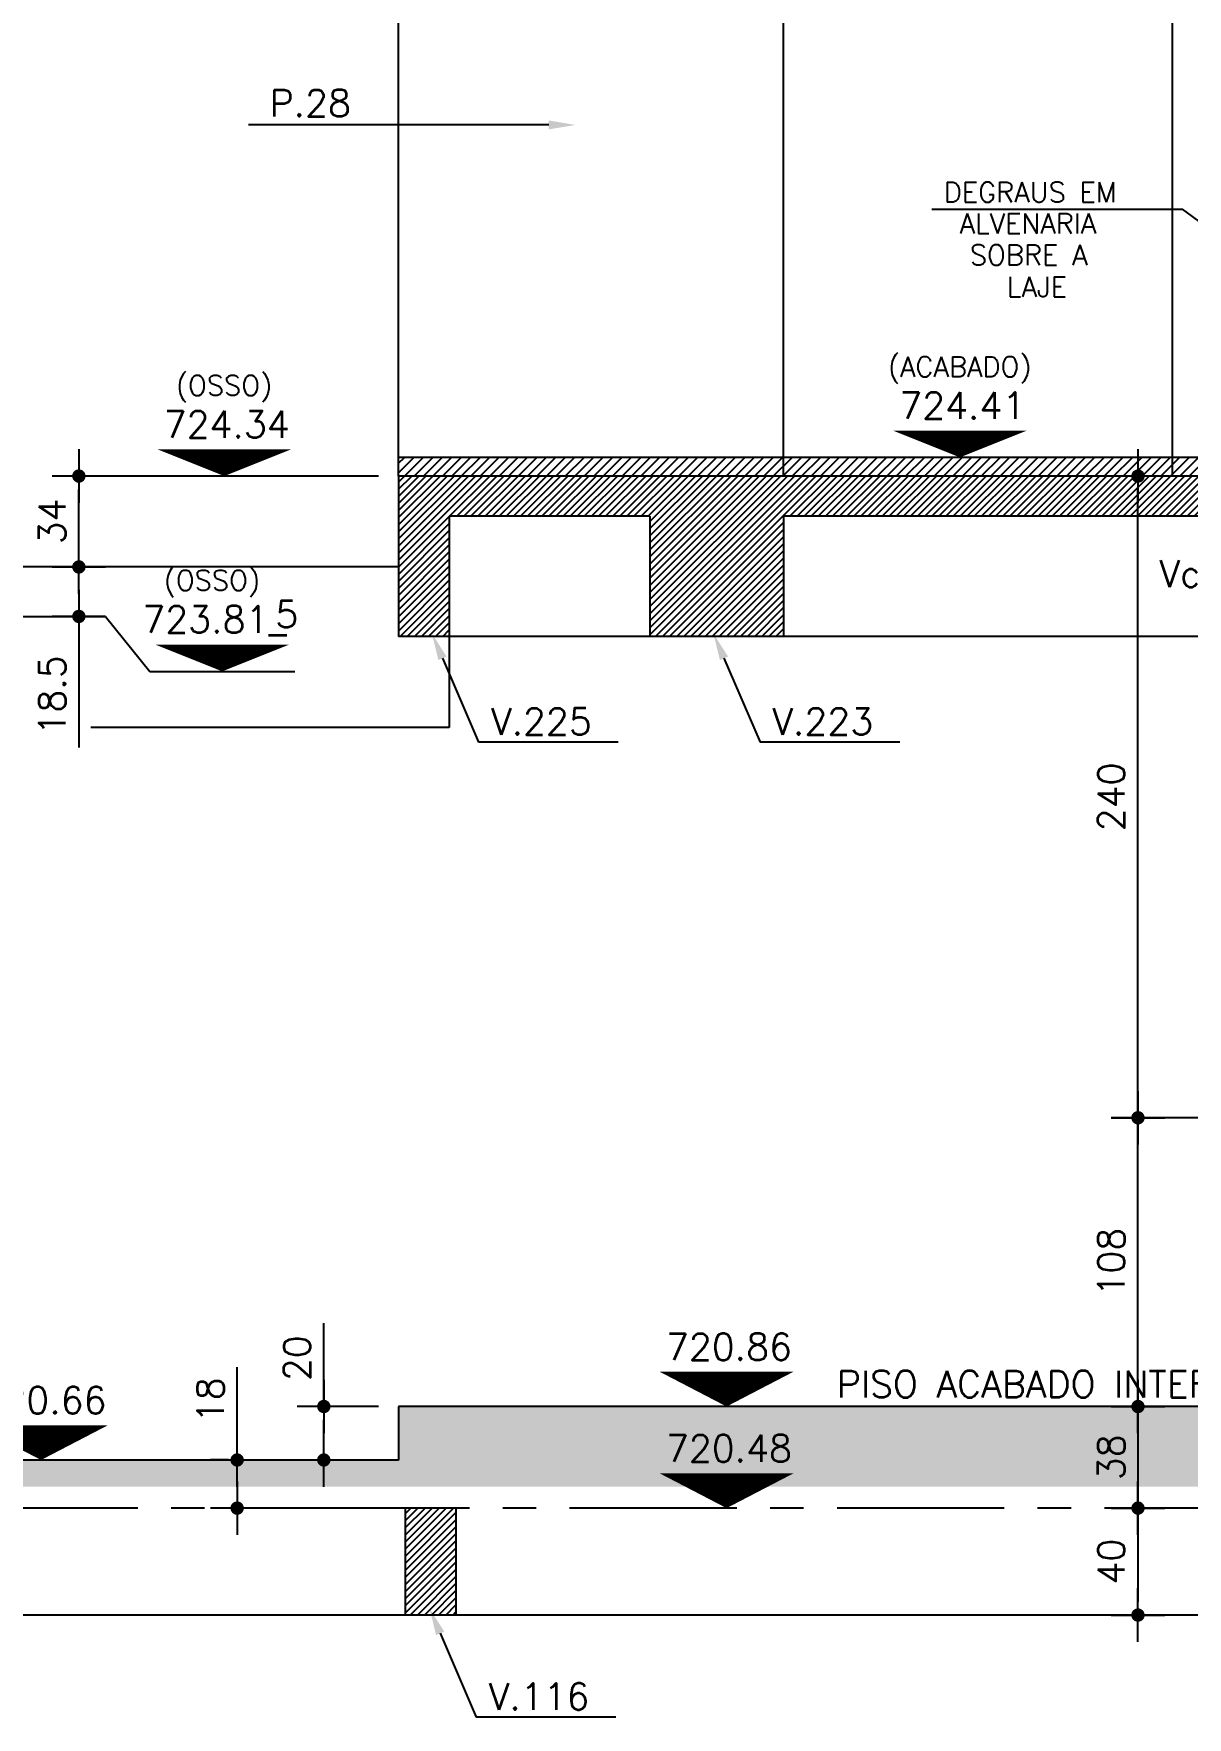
# Model space of a CAD drawing. Header units: inches. Extents: x 0 to 5940, y 0 to 4205.
# Drawn here: x 2174 to 2606, y 2487 to 3116 of the extents above; entities that cross this region are included whole.
import ezdxf
from ezdxf.enums import TextEntityAlignment as Align

# ---------------------------------------------------------------- set-up
doc = ezdxf.new("R2010")
doc.units = ezdxf.units.IN
doc.header["$LTSCALE"] = 50
doc.header["$MEASUREMENT"] = 0
doc.linetypes.add('CENTER', pattern=[2, 1.25, -0.25, 0.25, -0.25])
for name, color, linetype in [('CORTES', 2, 'Continuous'), ('COTA', 6, 'Continuous'), ('NIVEL', 3, 'Continuous'), ('TEXTO', 3, 'Continuous')]:
    doc.layers.add(name, color=color, linetype=linetype)
doc.styles.add('ROMANS', font='romans.shx')
doc.dimstyles.new('COTA_50', dxfattribs={"dimscale": 5, "dimtxt": 2, "dimasz": 1, "dimexe": 2, "dimexo": 1.5, "dimgap": 1, "dimtad": 1, "dimzin": 12, "dimdsep": 46, "dimtxsty": 'ROMANS', "dimblk1": 'COTA', "dimblk2": 'COTA', "dimsah": 1, "dimcen": -4, "dimdle": 1.5, "dimclrd": 6, "dimclre": 6, "dimclrt": 3, "dimadec": 0, "dimazin": 0, "dimtfac": 1, "dimtofl": 0, "dimtmove": 0, "dimatfit": 3, "dimldrblk": 'COTA', "dimfxl": 1, "dimtolj": 1, "dimtzin": 12, "dimarcsym": 0})

# ---------------------------------------------------------------- blocks, each defined once
blk = doc.blocks.new('COTA')
at = {"layer": 'COTA'}
for p, q in [((0, -2), (0, 2)), ((2, 0), (-2, 0))]:
    blk.add_line(p, q, dxfattribs=at)
at = {"layer": 'COTA', "const_width": 0.5}
blk.add_lwpolyline([(-0.25, 0, 1), (0.25, 0, 1)], format="xyb", close=True, dxfattribs=at)
blk = doc.blocks.new('*D4')
at = {"layer": 'COTA', "color": 6, "lineweight": -2, "transparency": 16777216}
for p, q in [((2303.19, 2950.78), (2181.16, 2950.78)), ((2191.16, 2921.78), (2191.16, 2945.78)), ((2204.28, 2916.78), (2181.16, 2916.78))]:
    blk.add_line(p, q, dxfattribs=at)
at = {"layer": 'Defpoints', "color": 0, "transparency": 16777216}
for p in [(2191.16, 2950.78), (2310.69, 2950.78), (2211.78, 2916.78)]:
    blk.add_point(p, dxfattribs=at)
at = {"layer": 'COTA', "color": 6, "lineweight": -2, "transparency": 16777216, "xscale": 5, "yscale": 5, "zscale": 5}
for p, rotation in [((2191.16, 2950.78), 90), ((2191.16, 2916.78), 270)]:
    blk.add_blockref('COTA', p, dxfattribs=dict(at, rotation=rotation))
at = {"layer": 'COTA', "color": 3, "transparency": 16777216, "insert": (2181.16, 2933.78), "char_height": 10, "attachment_point": 5, "rotation": 90, "style": 'ROMANS'}
blk.add_mtext('\\A1;34', dxfattribs=at)
blk = doc.blocks.new('*D5')
at = {"layer": 'COTA', "color": 6, "lineweight": -2, "transparency": 16777216}
for p, q in [((2191.16, 2921.78), (2191.16, 2926.78)), ((2184.75, 2916.78), (2201.16, 2916.78)), ((2131.69, 2898.28), (2201.16, 2898.28)), ((2191.16, 2893.28), (2191.16, 2849.23))]:
    blk.add_line(p, q, dxfattribs=at)
at = {"layer": 'Defpoints', "color": 0, "transparency": 16777216}
for p in [(2177.25, 2916.78), (2124.19, 2898.28), (2191.16, 2898.28)]:
    blk.add_point(p, dxfattribs=at)
at = {"layer": 'COTA', "color": 6, "lineweight": -2, "transparency": 16777216, "xscale": 5, "yscale": 5, "zscale": 5}
for p, rotation in [((2191.16, 2916.78), 270), ((2191.16, 2898.28), 90)]:
    blk.add_blockref('COTA', p, dxfattribs=dict(at, rotation=rotation))
at = {"layer": 'COTA', "color": 3, "transparency": 16777216, "insert": (2181.16, 2868.75), "char_height": 10, "attachment_point": 5, "rotation": 90, "style": 'ROMANS'}
blk.add_mtext('\\A1;18.5', dxfattribs=at)
blk = doc.blocks.new('*D11')
at = {"layer": 'COTA', "color": 6, "lineweight": -2, "transparency": 16777216}
for p, q in [((2585.54, 2602.78), (2577.23, 2602.78)), ((2587.23, 2597.78), (2587.23, 2569.78)), ((2585.54, 2564.78), (2577.23, 2564.78))]:
    blk.add_line(p, q, dxfattribs=at)
at = {"layer": 'Defpoints', "color": 0, "transparency": 16777216}
for p in [(2593.04, 2602.78), (2587.23, 2564.78), (2593.04, 2564.78)]:
    blk.add_point(p, dxfattribs=at)
at = {"layer": 'COTA', "color": 6, "lineweight": -2, "transparency": 16777216, "xscale": 5, "yscale": 5, "zscale": 5}
for p, rotation in [((2587.23, 2602.78), 90), ((2587.23, 2564.78), 270)]:
    blk.add_blockref('COTA', p, dxfattribs=dict(at, rotation=rotation))
at = {"layer": 'COTA', "color": 3, "transparency": 16777216, "insert": (2577.23, 2583.78), "char_height": 10, "attachment_point": 5, "rotation": 90, "style": 'ROMANS'}
blk.add_mtext('\\A1;38', dxfattribs=at)
blk = doc.blocks.new('*D15')
at = {"layer": 'COTA', "color": 6, "lineweight": -2, "transparency": 16777216}
for p, q in [((2589.34, 2564.78), (2577.23, 2564.78)), ((2587.23, 2559.78), (2587.23, 2529.78)), ((2589.34, 2524.78), (2577.23, 2524.78))]:
    blk.add_line(p, q, dxfattribs=at)
at = {"layer": 'Defpoints', "color": 0, "transparency": 16777216}
for p in [(2596.84, 2564.78), (2587.23, 2524.78), (2596.84, 2524.78)]:
    blk.add_point(p, dxfattribs=at)
at = {"layer": 'COTA', "color": 6, "lineweight": -2, "transparency": 16777216, "xscale": 5, "yscale": 5, "zscale": 5}
for p, rotation in [((2587.23, 2564.78), 90), ((2587.23, 2524.78), 270)]:
    blk.add_blockref('COTA', p, dxfattribs=dict(at, rotation=rotation))
at = {"layer": 'COTA', "color": 3, "transparency": 16777216, "insert": (2577.23, 2544.78), "char_height": 10, "attachment_point": 5, "rotation": 90, "style": 'ROMANS'}
blk.add_mtext('\\A1;40', dxfattribs=at)
blk = doc.blocks.new('*D32')
at = {"layer": 'COTA', "color": 6, "lineweight": -2, "transparency": 16777216}
for p, q in [((2729.69, 2710.78), (2577.23, 2710.78)), ((2587.23, 2607.78), (2587.23, 2705.78)), ((2592.61, 2602.78), (2577.23, 2602.78))]:
    blk.add_line(p, q, dxfattribs=at)
at = {"layer": 'Defpoints', "color": 0, "transparency": 16777216}
for p in [(2587.23, 2710.78), (2737.19, 2710.78), (2600.11, 2602.78)]:
    blk.add_point(p, dxfattribs=at)
at = {"layer": 'COTA', "color": 6, "lineweight": -2, "transparency": 16777216, "xscale": 5, "yscale": 5, "zscale": 5}
for p, rotation in [((2587.23, 2710.78), 90), ((2587.23, 2602.78), 270)]:
    blk.add_blockref('COTA', p, dxfattribs=dict(at, rotation=rotation))
at = {"layer": 'COTA', "color": 3, "transparency": 16777216, "insert": (2577.23, 2656.78), "char_height": 10, "attachment_point": 5, "rotation": 90, "style": 'ROMANS'}
blk.add_mtext('\\A1;108', dxfattribs=at)
blk = doc.blocks.new('*D33')
at = {"layer": 'COTA', "color": 6, "lineweight": -2, "transparency": 16777216}
for p, q in [((2593.98, 2950.78), (2577.23, 2950.78)), ((2587.23, 2715.78), (2587.23, 2945.78)), ((2729.69, 2710.78), (2577.23, 2710.78))]:
    blk.add_line(p, q, dxfattribs=at)
at = {"layer": 'Defpoints', "color": 0, "transparency": 16777216}
for p in [(2587.23, 2950.78), (2601.48, 2950.78), (2737.19, 2710.78)]:
    blk.add_point(p, dxfattribs=at)
at = {"layer": 'COTA', "color": 6, "lineweight": -2, "transparency": 16777216, "xscale": 5, "yscale": 5, "zscale": 5}
for p, rotation in [((2587.23, 2950.78), 90), ((2587.23, 2710.78), 270)]:
    blk.add_blockref('COTA', p, dxfattribs=dict(at, rotation=rotation))
at = {"layer": 'COTA', "color": 3, "transparency": 16777216, "insert": (2577.23, 2830.78), "char_height": 10, "attachment_point": 5, "rotation": 90, "style": 'ROMANS'}
blk.add_mtext('\\A1;240', dxfattribs=at)
blk = doc.blocks.new('*D189')
at = {"layer": 'COTA', "color": 6, "lineweight": -2, "transparency": 16777216}
for p, q in [((2282.76, 2602.78), (2282.76, 2633.97)), ((2303.19, 2602.78), (2272.76, 2602.78)), ((2282.76, 2587.78), (2282.76, 2597.78)), ((2287.95, 2582.78), (2292.76, 2582.78))]:
    blk.add_line(p, q, dxfattribs=at)
at = {"layer": 'Defpoints', "color": 0, "transparency": 16777216}
for p in [(2282.76, 2602.78), (2310.69, 2602.78), (2280.45, 2582.78)]:
    blk.add_point(p, dxfattribs=at)
at = {"layer": 'COTA', "color": 6, "lineweight": -2, "transparency": 16777216, "xscale": 5, "yscale": 5, "zscale": 5}
for p, rotation in [((2282.76, 2602.78), 90), ((2282.76, 2582.78), 270)]:
    blk.add_blockref('COTA', p, dxfattribs=dict(at, rotation=rotation))
at = {"layer": 'COTA', "color": 3, "transparency": 16777216, "insert": (2272.76, 2620.87), "char_height": 10, "attachment_point": 5, "rotation": 90, "style": 'ROMANS'}
blk.add_mtext('\\A1;20', dxfattribs=at)
blk = doc.blocks.new('*D190')
at = {"layer": 'COTA', "color": 6, "lineweight": -2, "transparency": 16777216}
for p, q in [((2250.35, 2587.78), (2250.35, 2617.54)), ((2247.09, 2582.78), (2240.35, 2582.78)), ((2247.09, 2564.78), (2240.35, 2564.78)), ((2250.35, 2559.78), (2250.35, 2554.78))]:
    blk.add_line(p, q, dxfattribs=at)
at = {"layer": 'Defpoints', "color": 0, "transparency": 16777216}
for p in [(2250.35, 2582.78), (2254.59, 2582.78), (2254.59, 2564.78)]:
    blk.add_point(p, dxfattribs=at)
at = {"layer": 'COTA', "color": 6, "lineweight": -2, "transparency": 16777216, "xscale": 5, "yscale": 5, "zscale": 5}
for p, rotation in [((2250.35, 2582.78), 270), ((2250.35, 2564.78), 90)]:
    blk.add_blockref('COTA', p, dxfattribs=dict(at, rotation=rotation))
at = {"layer": 'COTA', "color": 3, "transparency": 16777216, "insert": (2240.35, 2605.16), "char_height": 10, "attachment_point": 5, "rotation": 90, "style": 'ROMANS'}
blk.add_mtext('\\A1;18', dxfattribs=at)

msp = doc.modelspace()

# ---------------------------------------------------------------- hatches: boundary and pattern name
at = {"transparency": 33554687}
h = msp.add_hatch(dxfattribs=at)
h.set_pattern_fill('ANSI31', color=256, style=0)
h.paths.add_polyline_path([(2569.732, 2806.525), (2569.732, 2851.525), (2584.732, 2851.525), (2584.732, 2806.525)], flags=9)
h = msp.add_hatch(dxfattribs=at)
h.set_pattern_fill('ANSI31', color=256, style=0)
h.paths.add_polyline_path([(2569.732, 2634.24), (2569.732, 2677.811), (2584.732, 2677.811), (2584.732, 2634.24)], flags=9)
at = {"layer": 'CORTES'}
h = msp.add_hatch(dxfattribs=at)
h.set_pattern_fill('ANSI31', color=253, scale=20)
h.set_pattern_definition([(45, (-30174.3598, 13699.4953), (-1.76776695, 1.76776695), [])])
h.paths.add_polyline_path([(2741.19, 2957.775), (2310.69, 2957.775), (2310.69, 2950.775), (2741.19, 2950.775)])
h = msp.add_hatch(dxfattribs=at)
h.set_pattern_fill('ANSI31', color=252, scale=15)
h.set_pattern_definition([(45, (-30174.3598, 10150.6884), (-1.32582521, 1.32582521), [])])
h.paths.add_polyline_path([(2737.19, 2935.775), (2737.19, 2910.775), (2756.19, 2910.775), (2756.19, 2950.775), (2310.69, 2950.775), (2310.69, 2890.775), (2329.69, 2890.775), (2329.69, 2935.775), (2404.69, 2935.775), (2404.69, 2890.775), (2454.69, 2890.775), (2454.69, 2935.775)])
h = msp.add_hatch(dxfattribs=at)
h.set_pattern_fill('ANSI38', color=253, scale=35)
h.paths.add_polyline_path([(2996.69, 2602.775), (2310.69, 2602.775), (2310.69, 2582.775), (2124.19, 2582.775), (2124.19, 2602.775), (2025.656, 2602.775), (2025.656, 2587.775), (2000.656, 2587.775), (2000.656, 2602.775), (1855.156, 2602.775), (1855.156, 2572.775), (2996.69, 2572.775)])
h = msp.add_hatch(dxfattribs=at)
h.set_pattern_fill('ANSI31', color=252, scale=15)
h.set_pattern_definition([(45, (6920.7044, 13109.8642), (-1.3258252, 1.3258252), [])])
h.paths.add_polyline_path([(2313.19, 2524.775), (2332.19, 2524.775), (2332.19, 2564.775), (2313.19, 2564.775)])

# ---------------------------------------------------------------- linework, layer by layer
for p, q in [((2454.69, 2950.775), (2454.69, 3258.275)), ((2600.19, 2950.775), (2600.19, 3258.275)), ((2310.69, 2950.775), (2310.69, 3213.275)), ((2310.69, 2916.775), (1793.156, 2916.775)), ((2404.69, 2890.775), (2329.69, 2890.775)), ((2329.69, 2890.775), (2329.69, 2856.775)), ((3138.69, 2890.775), (2454.69, 2890.775)), ((2329.69, 2856.775), (2195.631, 2856.775)), ((2996.69, 2602.775), (2310.69, 2602.775)), ((2310.69, 2602.775), (2310.69, 2582.775)), ((2310.69, 2582.775), (2124.19, 2582.775)), ((2313.19, 2524.775), (1855.156, 2524.775)), ((2737.19, 2524.775), (2332.19, 2524.775))]:
    msp.add_line(p, q, dxfattribs=at)
at = {"layer": 'CORTES', "color": 253}
msp.add_line((2741.19, 2957.775), (2310.69, 2957.775), dxfattribs=at)
at = {"layer": 'CORTES', "color": 1}
for p, q in [((2310.69, 2950.775), (2310.69, 2890.775)), ((2756.19, 2950.775), (2310.69, 2950.775)), ((2329.69, 2935.775), (2329.69, 2890.775)), ((2404.69, 2935.775), (2329.69, 2935.775)), ((2404.69, 2935.775), (2404.69, 2890.775)), ((2454.69, 2935.775), (2454.69, 2890.775)), ((2737.19, 2935.775), (2454.69, 2935.775)), ((2329.69, 2890.775), (2310.69, 2890.775)), ((2454.69, 2890.775), (2404.69, 2890.775)), ((2332.19, 2564.775), (2313.19, 2564.775)), ((2313.19, 2564.775), (2313.19, 2524.775)), ((2332.19, 2564.775), (2332.19, 2524.775)), ((2332.19, 2524.775), (2313.19, 2524.775))]:
    msp.add_line(p, q, dxfattribs=at)
at = {"layer": 'COTA'}
for p, q in [((2201.164, 2898.275), (2217.651, 2877.731)), ((2217.651, 2877.731), (2271.921, 2877.731))]:
    msp.add_line(p, q, dxfattribs=at)
at = {"layer": 'COTA', "linetype": 'CENTER'}
for p, q in [((2313.19, 2564.775), (1855.156, 2564.775)), ((2737.19, 2564.775), (2332.19, 2564.775))]:
    msp.add_line(p, q, dxfattribs=at)
at = {"layer": 'NIVEL', "color": 1}
for points in [[(2520.648, 2957.775, 0, 50, 0), (2520.648, 2967.775, 50, 50, 0)], [(2245.553, 2950.775, 0, 50, 0), (2245.553, 2960.775, 50, 50, 0)], [(2244.786, 2877.731, 0, 50, 0), (2244.786, 2887.731, 50, 50, 0)], [(2433.382, 2602.775, 0, 50, 0), (2433.382, 2615.775, 50, 50, 0)], [(2177.029, 2582.775, 0, 50, 0), (2177.029, 2595.775, 50, 50, 0)], [(2433.382, 2564.775, 0, 50, 0), (2433.382, 2577.775, 50, 50, 0)]]:
    msp.add_lwpolyline(points, format="xyseb", dxfattribs=at)
at = {"layer": 'TEXTO', "color": 8}
for p, q in [((2366.88, 3082.111), (2254.636, 3082.111)), ((2510.181, 3050.586), (2603.917, 3050.586)), ((2695.755, 2982.621), (2603.917, 3050.586)), ((2327.145, 2882.62), (2340.624, 2851.197)), ((2432.411, 2882.62), (2445.891, 2851.197)), ((2392.882, 2851.197), (2340.624, 2851.197)), ((2498.149, 2851.197), (2445.891, 2851.197)), ((2326.275, 2517.958), (2339.755, 2486.535)), ((2392.013, 2486.535), (2339.755, 2486.535))]:
    msp.add_line(p, q, dxfattribs=at)
for points in [[(2366.88, 3080.444), (2366.88, 3083.778), (2376.88, 3082.111)], [(2328.677, 2883.277), (2325.613, 2881.963), (2323.203, 2891.81)], [(2433.943, 2883.277), (2430.88, 2881.963), (2428.469, 2891.81)], [(2327.807, 2518.615), (2324.744, 2517.301), (2322.333, 2527.148)]]:
    msp.add_solid(points, dxfattribs=at)

# ---------------------------------------------------------------- texts
at = {"layer": 'NIVEL', "color": 4, "style": 'ROMANS'}
for s, p in [('(ACABADO)', (2520.544, 2987.932)), ('(OSSO)', (2245.448, 2980.932)), ('(OSSO)', (2240.904, 2908.012))]:
    msp.add_text(s, height=7.5, dxfattribs=at).set_placement(p, align=Align.CENTER)
at = {"layer": 'NIVEL', "color": 3, "style": 'ROMANS'}
for s, p in [('724.41', (2521.536, 2972.129)), ('724.34', (2246.44, 2965.129)), ('5', (2268.915, 2894.117)), ('723.81_', (2241.896, 2892.208)), ('720.86', (2434.27, 2620.129)), ('720.66', (2177.917, 2600.129)), ('720.48', (2434.27, 2582.129))]:
    msp.add_text(s, height=10, dxfattribs=at).set_placement(p, align=Align.CENTER)
at = {"layer": 'TEXTO', "color": 3, "style": 'ROMANS'}
for s, p in [('P.28', (2262.477, 3085.284)), ('Vc.206', (2595.203, 2909.281)), ('V.225', (2345.228, 2853.997)), ('V.223', (2450.495, 2853.997)), ('PISO ACABADO INTERNO', (2474.567, 2606.179)), ('V.116', (2344.359, 2489.334))]:
    msp.add_text(s, height=10, dxfattribs=at).set_placement(p)
at = {"layer": 'TEXTO', "color": 4, "style": 'ROMANS'}
for s, p in [('DEGRAUS EM', (2514.581, 3053.205)), ('ALVENARIA', (2520.508, 3041.485)), ('SOBRE A', (2524.326, 3029.702)), ('LAJE', (2538.2, 3017.764))]:
    msp.add_text(s, height=7.5, dxfattribs=at).set_placement(p)

# ---------------------------------------------------------------- dimensions: what is measured, and where the dimension line sits
at = {"layer": 'COTA'}
for base, p1, p2, picture, middle in [((2191.164, 2950.775), (2211.78, 2916.775), (2310.69, 2950.775), '*D4', (2181.164, 2933.775)), ((2587.232, 2950.775), (2737.19, 2710.775), (2601.477, 2950.775), '*D33', (2577.232, 2830.775)), ((2191.164, 2898.275), (2177.248, 2916.775), (2124.19, 2898.275), '*D5', (2181.164, 2868.751)), ((2587.232, 2710.775), (2600.108, 2602.775), (2737.19, 2710.775), '*D32', (2577.232, 2656.775)), ((2282.763, 2602.775), (2280.448, 2582.775), (2310.69, 2602.775), '*D189', (2272.763, 2620.871)), ((2250.348, 2582.775), (2254.593, 2564.775), (2254.593, 2582.775), '*D190', (2240.348, 2605.156)), ((2587.232, 2564.775), (2593.042, 2602.775), (2593.042, 2564.775), '*D11', (2577.232, 2583.775)), ((2587.232, 2524.775), (2596.84, 2564.775), (2596.84, 2524.775), '*D15', (2577.232, 2544.775))]:
    dim = msp.add_linear_dim(base=base, p1=p1, p2=p2, angle=90, dimstyle='COTA_50', dxfattribs=at)
    dim.commit()
    dim.dimension.update_dxf_attribs({"geometry": picture, "text_midpoint": middle})

doc.saveas('drawing.dxf')
